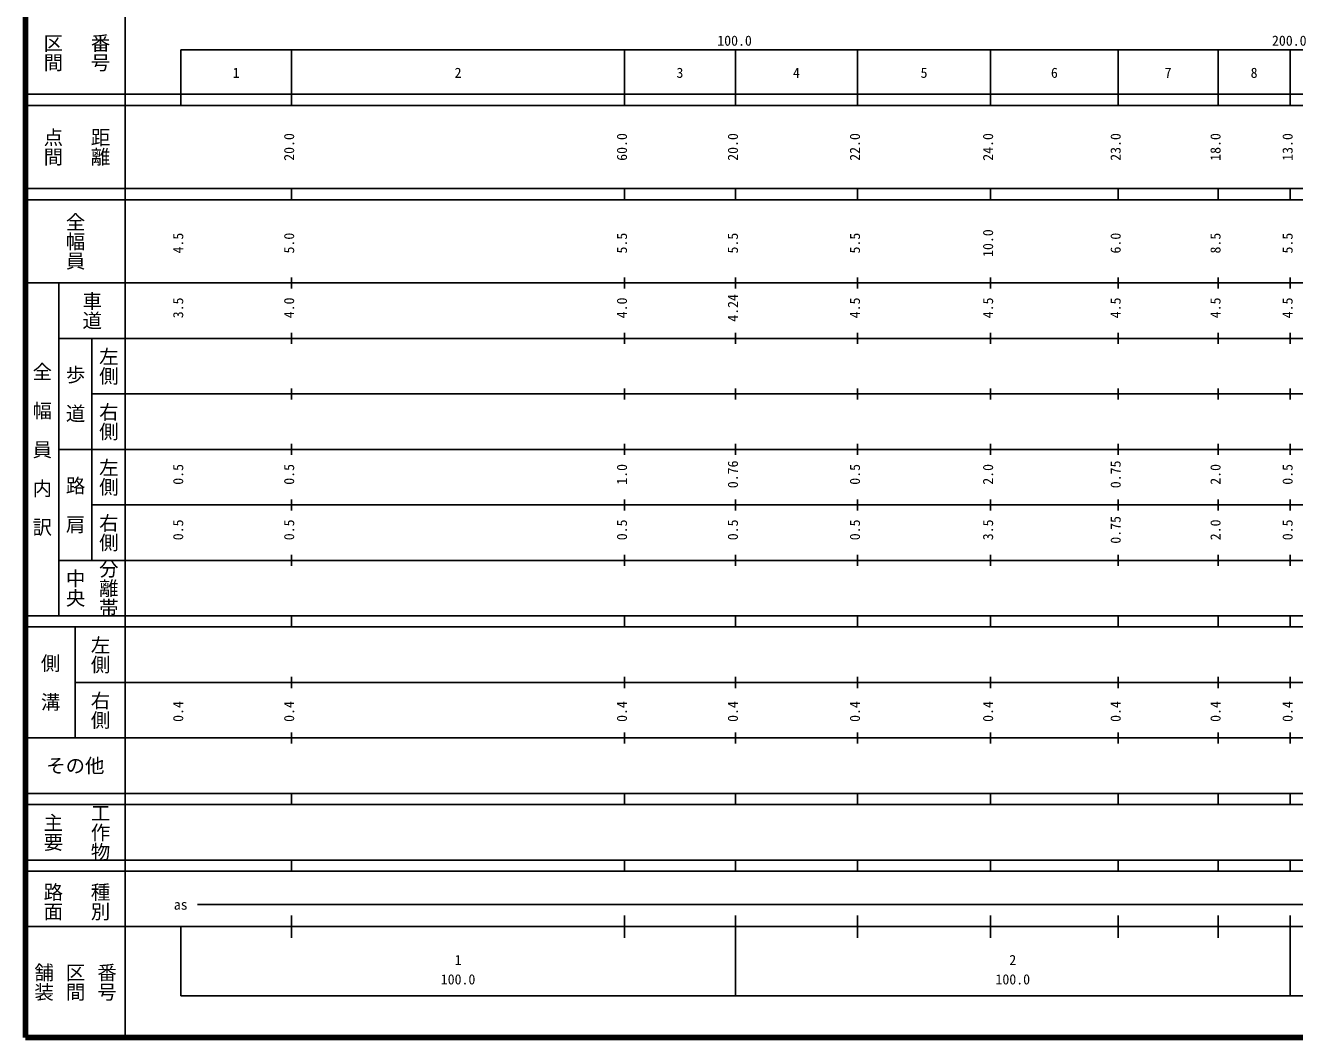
# Model space of a CAD drawing. Units: millimetres on the paper, enlarged 1000 times. Extents: x 40000 to 680000, y 20000 to 380000.
# Drawn here: x 40000 to 268807, y 20000 to 202409 of the extents above; entities that cross this region are included whole.
import ezdxf
from ezdxf.enums import TextEntityAlignment as Align

# ---------------------------------------------------------------- set-up
doc = ezdxf.new("R2010")
doc.units = ezdxf.units.MM
doc.header["$LTSCALE"] = 1000
doc.layers.add('M-TTL', color=2, linetype='Continuous', lineweight=140)
doc.layers.add('M-TTL-BAND', color=7, linetype='Continuous', lineweight=25)
doc.styles.add('@ＭＳ ゴシック', font='')
doc.styles.add('ＭＳ ゴシック', font='')
doc.styles.get('@ＭＳ ゴシック').set_extended_font_data('@MS Gothic')
doc.styles.get('ＭＳ ゴシック').set_extended_font_data('MS Gothic')

msp = doc.modelspace()

# ---------------------------------------------------------------- linework, layer by layer
at = {"layer": 'M-TTL'}
for p, q in [((40000, 380000), (40000, 20000)), ((40000, 20000), (680000, 20000))]:
    msp.add_line(p, q, dxfattribs=at)
at = {"layer": 'M-TTL-BAND'}
for p, q in [((58000, 370000), (58000, 20000)), ((68000, 198000), (579000, 198000)), ((68000, 198000), (68000, 188000)), ((88000, 188000), (88000, 198000)), ((148000, 188000), (148000, 198000)), ((168000, 188000), (168000, 198000)), ((190000, 188000), (190000, 198000)), ((214000, 188000), (214000, 198000)), ((237000, 188000), (237000, 198000)), ((255000, 188000), (255000, 198000)), ((268000, 188000), (268000, 198000)), ((40000, 190000), (579000, 190000)), ((40000, 188000), (579000, 188000)), ((40000, 173000), (579000, 173000)), ((88000, 171000), (88000, 173000)), ((148000, 171000), (148000, 173000)), ((168000, 171000), (168000, 173000)), ((190000, 171000), (190000, 173000)), ((214000, 171000), (214000, 173000)), ((237000, 171000), (237000, 173000)), ((255000, 171000), (255000, 173000)), ((268000, 171000), (268000, 173000)), ((40000, 171000), (579000, 171000)), ((40000, 156000), (579000, 156000)), ((46000, 96000), (46000, 156000)), ((88000, 155000), (88000, 157000)), ((148000, 155000), (148000, 157000)), ((168000, 155000), (168000, 157000)), ((190000, 155000), (190000, 157000)), ((214000, 155000), (214000, 157000)), ((237000, 155000), (237000, 157000)), ((255000, 155000), (255000, 157000)), ((268000, 155000), (268000, 157000)), ((88000, 145000), (88000, 147000)), ((148000, 145000), (148000, 147000)), ((168000, 145000), (168000, 147000)), ((190000, 145000), (190000, 147000)), ((214000, 145000), (214000, 147000)), ((237000, 145000), (237000, 147000)), ((255000, 145000), (255000, 147000)), ((268000, 145000), (268000, 147000)), ((46000, 146000), (579000, 146000)), ((52000, 146000), (52000, 106000)), ((52000, 136000), (579000, 136000)), ((88000, 135000), (88000, 137000)), ((148000, 135000), (148000, 137000)), ((168000, 135000), (168000, 137000)), ((190000, 135000), (190000, 137000)), ((214000, 135000), (214000, 137000)), ((237000, 135000), (237000, 137000)), ((255000, 135000), (255000, 137000)), ((268000, 135000), (268000, 137000)), ((46000, 126000), (579000, 126000)), ((88000, 125000), (88000, 127000)), ((148000, 125000), (148000, 127000)), ((168000, 125000), (168000, 127000)), ((190000, 125000), (190000, 127000)), ((214000, 125000), (214000, 127000)), ((237000, 125000), (237000, 127000)), ((255000, 125000), (255000, 127000)), ((268000, 125000), (268000, 127000)), ((88000, 115000), (88000, 117000)), ((148000, 115000), (148000, 117000)), ((168000, 115000), (168000, 117000)), ((190000, 115000), (190000, 117000)), ((214000, 115000), (214000, 117000)), ((237000, 115000), (237000, 117000)), ((255000, 115000), (255000, 117000)), ((268000, 115000), (268000, 117000)), ((52000, 116000), (579000, 116000)), ((46000, 106000), (579000, 106000)), ((88000, 105000), (88000, 107000)), ((148000, 105000), (148000, 107000)), ((168000, 105000), (168000, 107000)), ((190000, 105000), (190000, 107000)), ((214000, 105000), (214000, 107000)), ((237000, 105000), (237000, 107000)), ((255000, 105000), (255000, 107000)), ((268000, 105000), (268000, 107000)), ((40000, 96000), (579000, 96000)), ((40000, 94000), (579000, 94000)), ((49000, 94000), (49000, 74000)), ((88000, 94000), (88000, 96000)), ((148000, 94000), (148000, 96000)), ((168000, 94000), (168000, 96000)), ((190000, 94000), (190000, 96000)), ((214000, 94000), (214000, 96000)), ((237000, 94000), (237000, 96000)), ((255000, 94000), (255000, 96000)), ((268000, 94000), (268000, 96000)), ((88000, 83000), (88000, 85000)), ((148000, 83000), (148000, 85000)), ((168000, 83000), (168000, 85000)), ((190000, 83000), (190000, 85000)), ((214000, 83000), (214000, 85000)), ((237000, 83000), (237000, 85000)), ((255000, 83000), (255000, 85000)), ((268000, 83000), (268000, 85000)), ((49000, 84000), (579000, 84000)), ((40000, 74000), (579000, 74000)), ((88000, 73000), (88000, 75000)), ((148000, 73000), (148000, 75000)), ((168000, 73000), (168000, 75000)), ((190000, 73000), (190000, 75000)), ((214000, 73000), (214000, 75000)), ((237000, 73000), (237000, 75000)), ((255000, 73000), (255000, 75000)), ((268000, 73000), (268000, 75000)), ((40000, 64000), (579000, 64000)), ((40000, 62000), (579000, 62000)), ((88000, 62000), (88000, 64000)), ((148000, 62000), (148000, 64000)), ((168000, 62000), (168000, 64000)), ((190000, 62000), (190000, 64000)), ((214000, 62000), (214000, 64000)), ((237000, 62000), (237000, 64000)), ((255000, 62000), (255000, 64000)), ((268000, 62000), (268000, 64000)), ((40000, 52000), (579000, 52000)), ((88000, 50000), (88000, 52000)), ((148000, 50000), (148000, 52000)), ((168000, 50000), (168000, 52000)), ((190000, 50000), (190000, 52000)), ((214000, 50000), (214000, 52000)), ((237000, 50000), (237000, 52000)), ((255000, 50000), (255000, 52000)), ((268000, 50000), (268000, 52000)), ((40000, 50000), (579000, 50000)), ((71000, 44000), (565000, 44000)), ((88000, 38000), (88000, 42000)), ((148000, 38000), (148000, 42000)), ((168000, 27500), (168000, 42000)), ((190000, 38000), (190000, 42000)), ((214000, 38000), (214000, 42000)), ((237000, 38000), (237000, 42000)), ((255000, 38000), (255000, 42000)), ((268000, 27500), (268000, 42000)), ((40000, 40000), (579000, 40000)), ((68000, 40000), (68000, 27500)), ((68000, 27500), (579000, 27500))]:
    msp.add_line(p, q, dxfattribs=at)

# ---------------------------------------------------------------- texts
at = {"layer": 'M-TTL-BAND', "style": '@ＭＳ ゴシック'}
for s, p in [('区間', (45000, 197500)), ('番号', (53500, 197500)), ('点間', (45000, 180500)), ('距離', (53500, 180500)), ('全幅員', (49000, 163500)), ('車道', (52000, 151000)), ('左側', (55000, 141000)), ('全\u3000幅\u3000員\u3000内\u3000訳', (43000, 126000)), ('歩\u3000道', (49000, 136000)), ('右側', (55000, 131000)), ('左側', (55000, 121000)), ('路\u3000肩', (49000, 116000)), ('右側', (55000, 111000)), ('分離帯', (55000, 101000)), ('中央', (49000, 101000)), ('左側', (53500, 89000)), ('側\u3000溝', (44500, 84000)), ('右側', (53500, 79000)), ('主要', (45000, 57000)), ('工作物', (53500, 57000)), ('路面', (45000, 44500)), ('種別', (53500, 44500)), ('舗装', (43333, 30000)), ('区間', (49000, 30000)), ('番号', (54667, 30000))]:
    msp.add_text(s, height=2566, rotation=270, dxfattribs=at).set_placement(p, align=Align.MIDDLE_CENTER)
at = {"layer": 'M-TTL-BAND', "style": 'ＭＳ ゴシック'}
for s, p in [('100.0', (167844, 198195)), ('200.0', (267844, 198195)), ('1', (78000, 192405)), ('2', (118000, 192405)), ('3', (158000, 192405)), ('4', (179000, 192405)), ('5', (202000, 192405)), ('6', (225500, 192405)), ('7', (246000, 192405)), ('8', (261500, 192405)), ('as', (68000, 42500)), ('1', (118000, 32523)), ('2', (218000, 32523)), ('100.0', (118000, 29033)), ('100.0', (218000, 29033))]:
    msp.add_text(s, height=1833, dxfattribs=at).set_placement(p, align=Align.BOTTOM_CENTER)
for s, p in [('20.0', (89000, 180500)), ('60.0', (149000, 180500)), ('20.0', (169000, 180500)), ('22.0', (191000, 180500)), ('24.0', (215000, 180500)), ('23.0', (238000, 180500)), ('18.0', (256000, 180500)), ('13.0', (269000, 180500)), ('4.5', (69000, 163174)), ('5.0', (89000, 163174)), ('5.5', (149000, 163174)), ('5.5', (169000, 163174)), ('5.5', (191000, 163174)), ('10.0', (215000, 163174)), ('6.0', (238000, 163174)), ('8.5', (256000, 163174)), ('5.5', (269000, 163174)), ('4.24', (169000, 151500)), ('3.5', (69000, 151500)), ('4.0', (89000, 151500)), ('4.0', (149000, 151500)), ('4.5', (191000, 151500)), ('4.5', (215000, 151500)), ('4.5', (238000, 151500)), ('4.5', (256000, 151500)), ('4.5', (269000, 151500)), ('0.76', (169000, 121500)), ('0.75', (238000, 121500)), ('0.5', (69000, 121500)), ('0.5', (89000, 121500)), ('1.0', (149000, 121500)), ('0.5', (191000, 121500)), ('2.0', (215000, 121500)), ('2.0', (256000, 121500)), ('0.5', (269000, 121500)), ('0.5', (69000, 111500)), ('0.5', (89000, 111500)), ('0.5', (149000, 111500)), ('0.5', (169000, 111500)), ('0.5', (191000, 111500)), ('3.5', (215000, 111500)), ('0.75', (238000, 111500)), ('2.0', (256000, 111500)), ('0.5', (269000, 111500)), ('0.4', (69000, 78764)), ('0.4', (89000, 78764)), ('0.4', (149000, 78764)), ('0.4', (169000, 78764)), ('0.4', (191000, 78764)), ('0.4', (215000, 78764)), ('0.4', (238000, 78764)), ('0.4', (256000, 78764)), ('0.4', (269000, 78764))]:
    msp.add_text(s, height=1833, rotation=90, dxfattribs=at).set_placement(p, align=Align.BOTTOM_CENTER)
msp.add_text('その他', height=2566, dxfattribs=at).set_placement((49000, 69000), align=Align.MIDDLE_CENTER)

doc.saveas('drawing.dxf')
